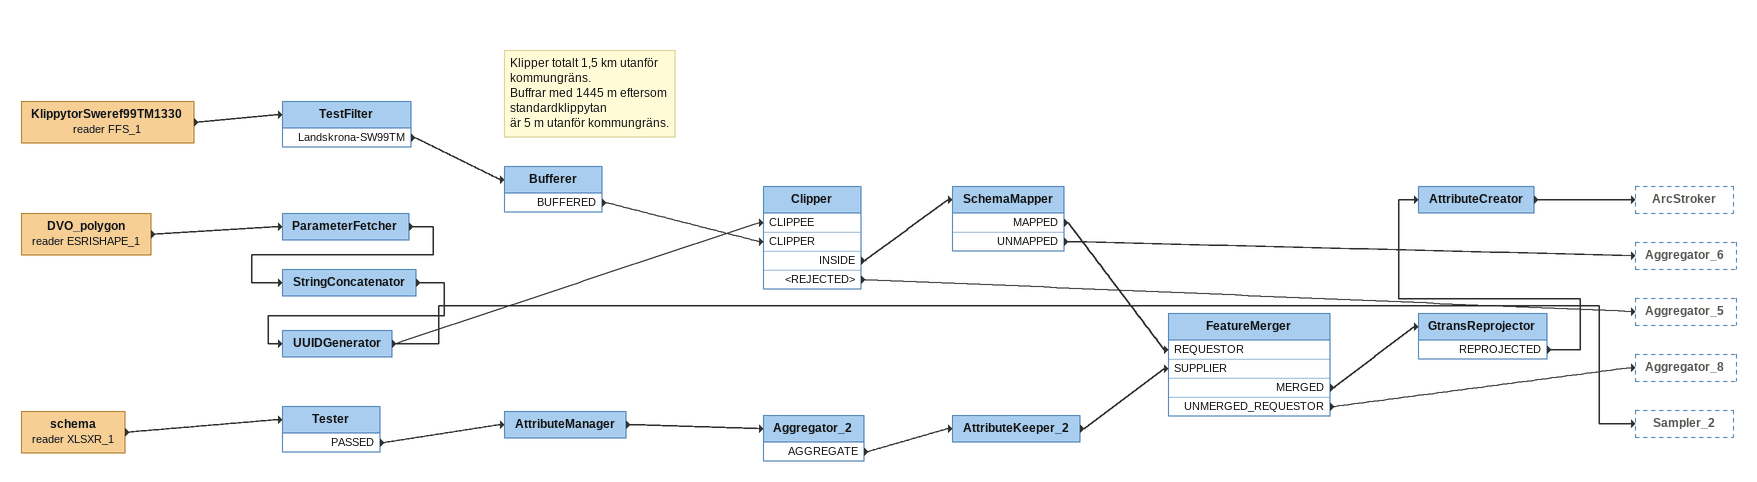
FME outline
KlippytorSweref99TM1330 (reader FFS_1)
    -> TestFilter
TestFilter
    Landskrona-SW99TM -> Bufferer
Note: Klipper totalt 1,5 km utanför kommungräns. / Buffrar med 1445 m eftersom standardklippytan / är 5 m utanför kommungräns.
Bufferer
    BUFFERED -> Clipper [CLIPPER]
DVO_polygon (reader ESRISHAPE_1)
    -> ParameterFetcher
ParameterFetcher
    -> StringConcatenator
StringConcatenator
    -> UUIDGenerator
UUIDGenerator
    -> Clipper [CLIPPEE]
    -> Sampler_2
Clipper
    INSIDE -> SchemaMapper
    <REJECTED> -> Aggregator_5
SchemaMapper
    MAPPED -> FeatureMerger [REQUESTOR]
    UNMAPPED -> Aggregator_6
schema (reader XLSXR_1)
    -> Tester
Tester
    PASSED -> AttributeManager
AttributeManager
    -> Aggregator_2
Aggregator_2
    AGGREGATE -> AttributeKeeper_2
AttributeKeeper_2
    -> FeatureMerger [SUPPLIER]
FeatureMerger
    MERGED -> GtransReprojector
    UNMERGED_REQUESTOR -> Aggregator_8
GtransReprojector
    REPROJECTED -> AttributeCreator
AttributeCreator
    -> ArcStroker
